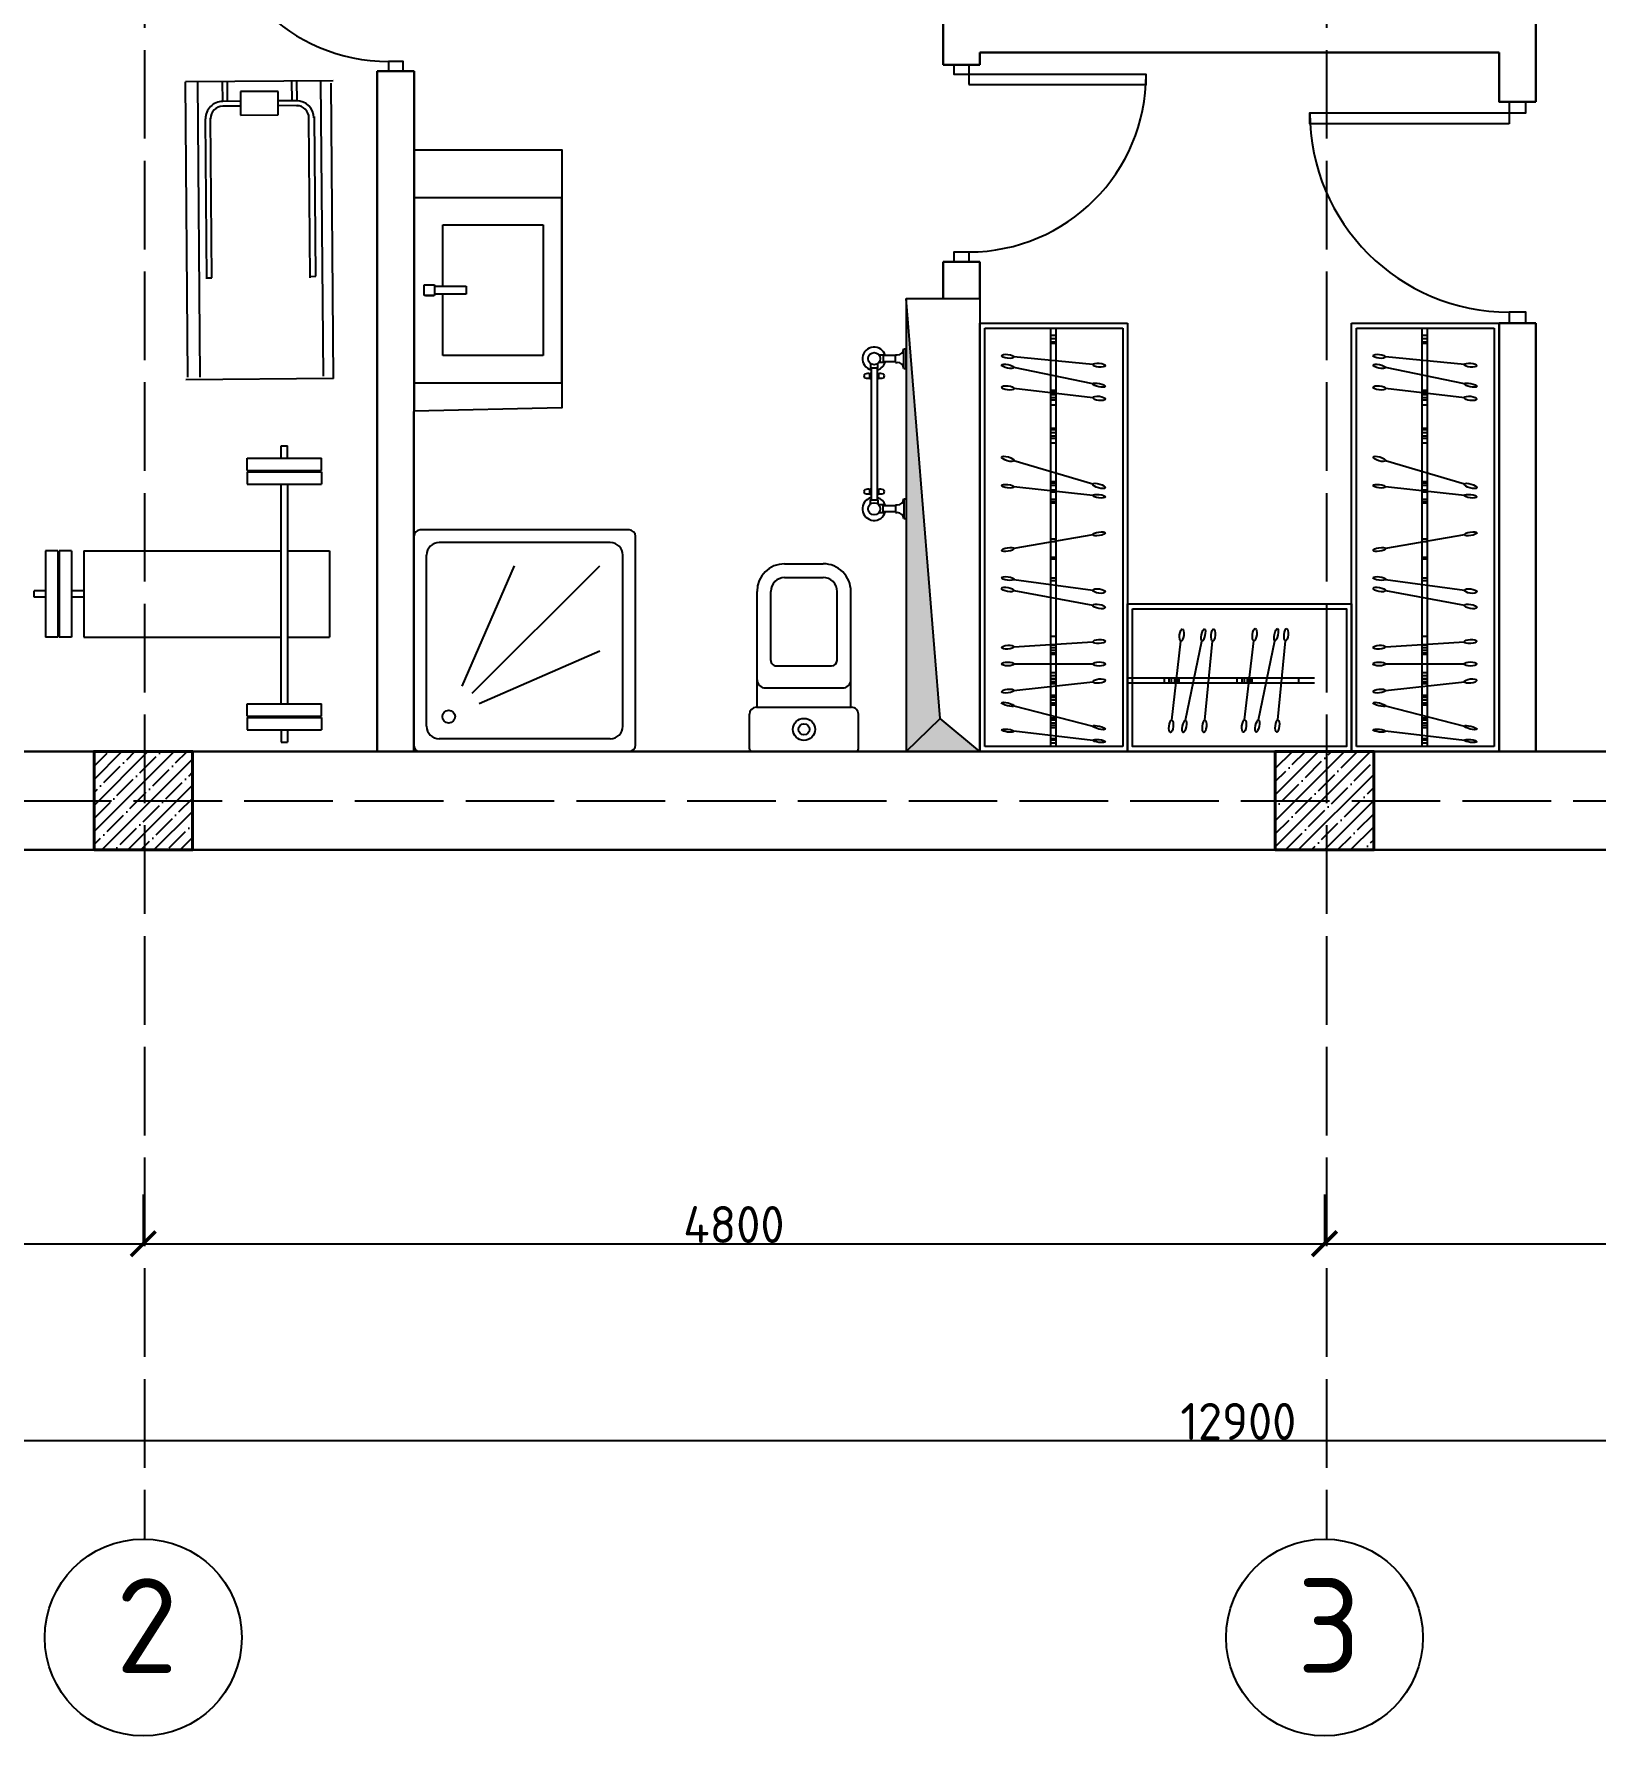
# Model space of a CAD drawing. Header units: millimetres. Extents: x 1863 to 22353, y 600 to 18600.
# Drawn here: x 7209 to 13556, y 600 to 7515 of the extents above; entities that cross this region are included whole.
import ezdxf

# ---------------------------------------------------------------- set-up
doc = ezdxf.new("R2010")
doc.units = ezdxf.units.MM
doc.linetypes.add('ACAD_ISO02W100', pattern=[15, 12, -3])
for name, color, linetype in [('A-Door', 150, 'Continuous'), ('Acessórios', 251, 'Continuous'), ('FIRNTUR', 171, 'Continuous'), ('freecads.com', 7, 'Continuous'), ('FUR', 42, 'Continuous'), ('MEBEL', 253, 'Continuous'), ('NET 01', 8, 'Continuous'), ('Plan 1', 7, 'Continuous')]:
    doc.layers.add(name, color=color, linetype=linetype)
doc.styles.add('gost', font='GOST Common.ttf')
doc.dimstyles.new('Copy of GOST', dxfattribs={"dimtxt": 150, "dimasz": 100, "dimexe": 0.18, "dimexo": 0.06, "dimgap": 3, "dimtad": 1, "dimdec": 0, "dimzin": 0, "dimdsep": 46, "dimtxsty": 'gost', "dimblk": 'ARCHTICK', "dimcen": 0.09, "dimclrt": 256, "dimadec": 0, "dimazin": 0, "dimtfac": 1, "dimtdec": 0, "dimtofl": 0, "dimtmove": 0, "dimatfit": 3, "dimldrblk": 'ARCHTICK', "dimfxl": 200, "dimfxlon": 1, "dimtolj": 1, "dimtzin": 0, "dimarcsym": 0})

# ---------------------------------------------------------------- blocks, each defined once
blk = doc.blocks.new('toilet 2')
at = {"layer": 'freecads.com'}
for p, q in [((79882.3, -2942.5), (79882.3, -3363)), ((79893.5, -2931.3), (80033.7, -2931.3)), ((80061.7, -2959.3), (80061.7, -3346.2)), ((80061.7, -2962.1), (80532.7, -2962.1)), ((80140.2, -2995.8), (80140.2, -3309.8)), ((80229.9, -3040.6), (80229.9, -3264.9)), ((80252.3, -3018.2), (80532.7, -3018.2)), ((80588.8, -3074.3), (80588.8, -3231.3)), ((80644.9, -3074.3), (80644.9, -3231.3)), ((80252.3, -3287.3), (80532.7, -3287.3)), ((79893.5, -3374.3), (80033.7, -3374.3)), ((80061.7, -3343.4), (80532.7, -3343.4))]:
    blk.add_line(p, q, dxfattribs=at)
for radius in [44.9, 22.4]:
    blk.add_circle((79972, -3152.8), radius, dxfattribs=at)
for centre, radius, start, end in [((79893.5, -2942.5), 11.2, 90, 180), ((80033.7, -2959.3), 28, 0, 90), ((80173.8, -2995.8), 33.6, 90, 180), ((80532.7, -3074.3), 112.1, 0, 90), ((80252.3, -3040.6), 22.4, 90, 180), ((80532.7, -3074.3), 56.1, 0, 90), ((80532.7, -3231.3), 56.1, 270, 0), ((80532.7, -3231.3), 112.1, 270, 0), ((80173.8, -3309.8), 33.6, 180, 270), ((80252.3, -3264.9), 22.4, 180, 270), ((79893.5, -3363), 11.2, 180, 270), ((80033.7, -3346.2), 28, 270, 0)]:
    blk.add_arc(centre, radius, start, end, dxfattribs=at)
blk = doc.blocks.new('SHOWER8')
at = {"color": 0}
for p, q in [((0.7771, 0.8), (0.0229, 0.8)), ((0, 0.02), (0, 0.7771)), ((0.7086, 0.7543), (0.0914, 0.7543)), ((0.8, 0.0229), (0.8, 0.7771)), ((0.0457, 0.0914), (0.0457, 0.7086)), ((0.7543, 0.0914), (0.7543, 0.7086)), ((0.1735, 0.2352), (0.3636, 0.6708)), ((0.2102, 0.2102), (0.6708, 0.6708)), ((0.2352, 0.1735), (0.6708, 0.3636)), ((0.7771, 0), (0.02, 0)), ((0.7086, 0.0457), (0.0914, 0.0457))]:
    blk.add_line(p, q, dxfattribs=at)
blk.add_circle((0.1257, 0.1257), 0.0229, dxfattribs=at)
for centre, radius, start, end in [((0.0229, 0.7771), 0.0229, 90, 180), ((0.7771, 0.7771), 0.0229, 360, 90), ((0.0914, 0.7086), 0.0457, 90, 180), ((0.7086, 0.7086), 0.0457, 0, 90), ((0.0914, 0.0914), 0.0457, 180, 270), ((0.7086, 0.0914), 0.0457, 270, 360), ((0.02, 0.02), 0.02, 180, 270), ((0.7771, 0.0229), 0.0229, 270, 360)]:
    blk.add_arc(centre, radius, start, end, dxfattribs=at)
blk = doc.blocks.new('_ArchTick')
at = {"color": 0, "linetype": 'ByBlock', "const_width": 0.15}
blk.add_lwpolyline([(-0.5, -0.5), (0.5, 0.5)], dxfattribs=at)
blk = doc.blocks.new('*D34')
at = {"color": 0, "lineweight": -2, "transparency": 16777216}
for p, q in [((5653.1, 1999.8), (5653.1, 1799.6)), ((18552.9, 1999.8), (18552.9, 1799.6)), ((5653.1, 1799.8), (18552.9, 1799.8))]:
    blk.add_line(p, q, dxfattribs=at)
at = {"layer": 'Defpoints', "color": 0, "transparency": 16777216}
for p in [(5653.1, 4399.8), (18552.9, 4399.8), (18552.9, 1799.8)]:
    blk.add_point(p, dxfattribs=at)
at = {"color": 0, "lineweight": -2, "transparency": 16777216, "xscale": 100, "yscale": 100, "zscale": 100, "rotation": 180}
blk.add_blockref('_ArchTick', (5653.1, 1799.8), dxfattribs=at)
at = {"color": 0, "lineweight": -2, "transparency": 16777216, "xscale": 100, "yscale": 100, "zscale": 100}
blk.add_blockref('_ArchTick', (18552.9, 1799.8), dxfattribs=at)
at = {"transparency": 16777216, "insert": (12103, 1877.8), "char_height": 150, "attachment_point": 5, "style": 'gost'}
blk.add_mtext('\\A1;12900', dxfattribs=at)
blk = doc.blocks.new('*D37')
at = {"color": 0, "lineweight": -2, "transparency": 16777216}
for p, q in [((5653.1, 2799.8), (5653.1, 2599.6)), ((7653.1, 2799.8), (7653.1, 2599.6)), ((5653.1, 2599.8), (7653.1, 2599.8))]:
    blk.add_line(p, q, dxfattribs=at)
at = {"layer": 'Defpoints', "color": 0, "transparency": 16777216}
for p in [(5653.1, 4399.8), (7653.1, 4399.8), (7653.1, 2599.8)]:
    blk.add_point(p, dxfattribs=at)
at = {"color": 0, "lineweight": -2, "transparency": 16777216, "xscale": 100, "yscale": 100, "zscale": 100, "rotation": 180}
blk.add_blockref('_ArchTick', (5653.1, 2599.8), dxfattribs=at)
at = {"color": 0, "lineweight": -2, "transparency": 16777216, "xscale": 100, "yscale": 100, "zscale": 100}
blk.add_blockref('_ArchTick', (7653.1, 2599.8), dxfattribs=at)
at = {"transparency": 16777216, "insert": (6653.1, 2677.8), "char_height": 150, "attachment_point": 5, "style": 'gost'}
blk.add_mtext('\\A1;2000', dxfattribs=at)
blk = doc.blocks.new('*D38')
at = {"color": 0, "lineweight": -2, "transparency": 16777216}
for p, q in [((7653.1, 2799.8), (7653.1, 2599.6)), ((12452.9, 2799.8), (12452.9, 2599.6)), ((7653.1, 2599.8), (12452.9, 2599.8))]:
    blk.add_line(p, q, dxfattribs=at)
at = {"layer": 'Defpoints', "color": 0, "transparency": 16777216}
for p in [(7653.1, 4399.8), (12452.9, 4199.8), (12452.9, 2599.8)]:
    blk.add_point(p, dxfattribs=at)
at = {"color": 0, "lineweight": -2, "transparency": 16777216, "xscale": 100, "yscale": 100, "zscale": 100, "rotation": 180}
blk.add_blockref('_ArchTick', (7653.1, 2599.8), dxfattribs=at)
at = {"color": 0, "lineweight": -2, "transparency": 16777216, "xscale": 100, "yscale": 100, "zscale": 100}
blk.add_blockref('_ArchTick', (12452.9, 2599.8), dxfattribs=at)
at = {"transparency": 16777216, "insert": (10053, 2677.8), "char_height": 150, "attachment_point": 5, "style": 'gost'}
blk.add_mtext('\\A1;4800', dxfattribs=at)
blk = doc.blocks.new('*D39')
at = {"color": 0, "lineweight": -2, "transparency": 16777216}
for p, q in [((12452.9, 2799.8), (12452.9, 2599.6)), ((16452.7, 2799.8), (16452.7, 2599.6)), ((12452.9, 2599.8), (16452.7, 2599.8))]:
    blk.add_line(p, q, dxfattribs=at)
at = {"layer": 'Defpoints', "color": 0, "transparency": 16777216}
for p in [(16452.7, 4399.8), (12452.9, 4199.8), (16452.7, 2599.8)]:
    blk.add_point(p, dxfattribs=at)
at = {"color": 0, "lineweight": -2, "transparency": 16777216, "xscale": 100, "yscale": 100, "zscale": 100, "rotation": 180}
blk.add_blockref('_ArchTick', (12452.9, 2599.8), dxfattribs=at)
at = {"color": 0, "lineweight": -2, "transparency": 16777216, "xscale": 100, "yscale": 100, "zscale": 100}
blk.add_blockref('_ArchTick', (16452.7, 2599.8), dxfattribs=at)
at = {"transparency": 16777216, "insert": (14452.8, 2677.8), "char_height": 150, "attachment_point": 5, "style": 'gost'}
blk.add_mtext('\\A1;4000', dxfattribs=at)

msp = doc.modelspace()

# ---------------------------------------------------------------- hatches: boundary and pattern name
at = {"transparency": 33554687}
h = msp.add_hatch(color=7, dxfattribs=at)
h.dxf.hatch_style = 1
h.paths.add_polyline_path([(10753.1, 6439.8), (10753.1, 4599.8), (10891, 4734.3)])
h.paths.add_polyline_path([(10891, 4734.3), (10753.1, 4599.8), (11053.1, 4599.8)])
h = msp.add_hatch(dxfattribs=at)
h.set_pattern_fill('ANSI35', color=1, scale=300)
h.set_pattern_definition([(45, (-45539.93, -18277.64), (-53.03301, 53.03301), []), (45, (-45486.9, -18277.64), (-53.03301, 53.03301), [93.75, -18.75, 0, -18.75])])
h.paths.add_polyline_path([(7853.1, 4599.8), (7453.1, 4599.8), (7453.1, 4199.8), (7853.1, 4199.8)])
h = msp.add_hatch(dxfattribs=at)
h.set_pattern_fill('ANSI35', color=1, scale=300)
h.set_pattern_definition([(45, (-45868.305, -18801.256), (-53.03301, 53.03301), []), (45, (-45815.27, -18801.256), (-53.03301, 53.03301), [93.75, -18.75, 0, -18.75])])
h.paths.add_polyline_path([(12652.9, 4599.8), (12252.9, 4599.8), (12252.9, 4199.8), (12652.9, 4199.8)])

# ---------------------------------------------------------------- linework, layer by layer
at = {"color": 253}
for p, q in [((8754, 6851.2), (9352.9, 6851.2)), ((12562.5, 4599.8), (12562.5, 6339.8)), ((12562.5, 6339.8), (13162.4, 6339.8)), ((12582.5, 4619.8), (12582.5, 6319.8)), ((12582.5, 6319.8), (13142.4, 6319.8)), ((12850.6, 4619.8), (12850.6, 6319.8)), ((12871.6, 4619.8), (12871.6, 6319.8)), ((13142.4, 6319.8), (13142.4, 4619.8)), ((13162.4, 6339.8), (13162.4, 4599.8)), ((10743.2, 6155.8), (10743.2, 6235.8)), ((10743.2, 6235.8), (10753.1, 6235.8)), ((10753.1, 6155.8), (10753.1, 6235.8)), ((12871.6, 6289.7), (12850.6, 6289.7)), ((12871.6, 6277), (12850.6, 6277)), ((12871.6, 6262.3), (12850.6, 6262.3)), ((12871.6, 6256.8), (12850.6, 6256.8)), ((10610.6, 6158.9), (10610.6, 5622.7)), ((10635.6, 6158.9), (10635.6, 5622.7)), ((10710.1, 6208.3), (10660, 6208.3)), ((10710.1, 6183.3), (10660, 6183.3)), ((10710.1, 6180.3), (10710.1, 6211.3)), ((10710.1, 6211.3), (10717, 6211.3)), ((10710.1, 6180.3), (10717, 6180.3)), ((10743.2, 6155.8), (10753.1, 6155.8)), ((13021.6, 6171.8), (12700.6, 6202.8)), ((13021.6, 6093.3), (12700.6, 6159.6)), ((8754, 6097.2), (9352.9, 6097.2)), ((9300.3, 6097.2), (9299.4, 6097.2)), ((13021.6, 6036.6), (12700.6, 6074.2)), ((12871.6, 6067.1), (12850.6, 6067.1)), ((12871.6, 6061.6), (12850.6, 6061.6)), ((12871.6, 6048.9), (12850.6, 6048.9)), ((12871.6, 6036.1), (12850.6, 6036.1)), ((12871.6, 6026.9), (12850.6, 6026.9)), ((13071.6, 6030.8), (13071.4, 6030.8)), ((12871.6, 6006.9), (12850.6, 6006.9)), ((12871.6, 5912.3), (12850.6, 5912.3)), ((12871.6, 5906.8), (12850.6, 5906.8)), ((12871.6, 5894), (12850.6, 5894)), ((12871.6, 5881.3), (12850.6, 5881.3)), ((12871.6, 5872.1), (12850.6, 5872.1)), ((12871.6, 5852), (12850.6, 5852)), ((13021.6, 5686.1), (12700.6, 5781.2)), ((13021.6, 5639.2), (12700.6, 5674.5)), ((12871.6, 5695), (12850.6, 5695)), ((12871.6, 5689.5), (12850.6, 5689.5)), ((12871.6, 5680.4), (12850.6, 5680.4)), ((10710.1, 5601.3), (10710.1, 5570.3)), ((10710.1, 5601.3), (10717, 5601.3)), ((10743.2, 5625.8), (10753.1, 5625.8)), ((10743.2, 5625.8), (10743.2, 5545.8)), ((10753.1, 5625.8), (10753.1, 5545.8)), ((12871.6, 5662.1), (12850.6, 5662.1)), ((12871.6, 5656.6), (12850.6, 5656.6)), ((12871.6, 5653), (12850.6, 5653)), ((12871.6, 5623.7), (12850.6, 5623.7)), ((12871.6, 5614.6), (12850.6, 5614.6)), ((12871.6, 5609.1), (12850.6, 5609.1)), ((13071.6, 5633.6), (13071.5, 5633.7)), ((10710.1, 5598.3), (10660, 5598.3)), ((10710.1, 5573.3), (10660, 5573.3)), ((10710.1, 5570.3), (10717, 5570.3)), ((10743.2, 5545.8), (10753.1, 5545.8)), ((13021.6, 5479.9), (12700.6, 5424.8)), ((12871.6, 5463), (12850.6, 5463)), ((12871.6, 5452.1), (12850.6, 5452.1)), ((12871.6, 5388.2), (12850.6, 5388.2)), ((12871.6, 5380.8), (12850.6, 5380.8)), ((12700.6, 5299.2), (13021.6, 5255)), ((12871.6, 5304.1), (12850.6, 5304.1)), ((12871.6, 5293.2), (12850.6, 5293.2)), ((12700.6, 5253.3), (13021.6, 5193.6)), ((12128.6, 4728.2), (12166.2, 5049.2)), ((12185.2, 4728.2), (12251.5, 5049.2)), ((12263.8, 4728.2), (12294.7, 5049.2)), ((12871.6, 5066.7), (12850.6, 5066.7)), ((11832.2, 4726.7), (11869.8, 5047.6)), ((11888.8, 4726.7), (11955.2, 5047.6)), ((11967.4, 4726.7), (11998.3, 5047.6)), ((12700.6, 5025.1), (13021.6, 5045)), ((12871.6, 5032), (12850.6, 5032)), ((12871.6, 5021.1), (12850.6, 5021.1)), ((12871.6, 5010.1), (12850.6, 5010.1)), ((12871.6, 4999.1), (12850.6, 4999.1)), ((12871.6, 4993.7), (12850.6, 4993.7)), ((12700.6, 4955.4), (13021.6, 4955.4)), ((12871.6, 4918.9), (12850.6, 4918.9)), ((11651.8, 4899.2), (12411.8, 4899.2)), ((11651.8, 4878.2), (12411.8, 4878.2)), ((11802.4, 4876.6), (11802.4, 4897.7)), ((11822.5, 4876.6), (11822.5, 4897.7)), ((11831.7, 4876.6), (11831.7, 4897.7)), ((11844.4, 4876.6), (11844.4, 4897.7)), ((11857.2, 4876.6), (11857.2, 4897.7)), ((11862.7, 4876.6), (11862.7, 4897.7)), ((12098.8, 4878.2), (12098.8, 4899.2)), ((12118.9, 4878.2), (12118.9, 4899.2)), ((12128.1, 4878.2), (12128.1, 4899.2)), ((12140.8, 4878.2), (12140.8, 4899.2)), ((12153.6, 4878.2), (12153.6, 4899.2)), ((12159.1, 4878.2), (12159.1, 4899.2)), ((12348.8, 4878.2), (12348.8, 4899.2)), ((12700.6, 4847.8), (13021.6, 4883.2)), ((12871.6, 4907.8), (12850.6, 4907.8)), ((12871.6, 4894.4), (12850.6, 4894.4)), ((12871.6, 4892.1), (12850.6, 4892.1)), ((12871.6, 4881), (12850.6, 4881)), ((12871.6, 4874.3), (12850.6, 4874.3)), ((12700.6, 4784.9), (13021.6, 4703.1)), ((12871.6, 4827.5), (12850.6, 4827.5)), ((12871.6, 4818.5), (12850.6, 4818.5)), ((12871.6, 4808.3), (12850.6, 4808.3)), ((12871.6, 4796.2), (12850.6, 4796.2)), ((12871.6, 4787.3), (12850.6, 4787.3)), ((12871.6, 4735.1), (12850.6, 4735.1)), ((12871.6, 4727.1), (12850.6, 4727.1)), ((12871.6, 4715.1), (12850.6, 4715.1)), ((12871.6, 4705.7), (12850.6, 4705.7)), ((11826.3, 4676.7), (11826.4, 4676.8)), ((12122.7, 4678.2), (12122.8, 4678.4)), ((13021.6, 4645), (12700.6, 4681.7)), ((12871.6, 4696.3), (12850.6, 4696.3)), ((12850.6, 4652.7), (12871.6, 4652.7)), ((12850.6, 4647.2), (12871.6, 4647.2)), ((12850.6, 4634.4), (12871.6, 4634.4)), ((13071.6, 4639.3), (13071.5, 4639.3)), ((13162.4, 4599.8), (12562.5, 4599.8)), ((13142.4, 4619.8), (12582.5, 4619.8))]:
    msp.add_line(p, q, dxfattribs=at)
at = {"color": 18, "true_color": 0x000000}
for q in [(10753.1, 4599.8), (11053.1, 6439.8)]:
    msp.add_line((10753.1, 6439.8), q, dxfattribs=at)
at = {"color": 18, "lineweight": 30, "true_color": 0x000000}
msp.add_line((5853.1, 4599.8), (18403.1, 4599.8), dxfattribs=at)
at = {"color": 7, "lineweight": 30}
msp.add_lwpolyline([(10903, 7389.8), (10903, 8364.1)], dxfattribs=at)
at = {"color": 18, "lineweight": 30, "true_color": 0x000000}
for points in [[(13312.4, 7589.8), (13312.4, 7239.8)], [(11053.1, 7389.8), (11053.1, 7439.8)], [(11053.1, 7439.8), (13162.4, 7439.8)], [(13162.4, 7439.8), (13162.4, 7239.8)], [(13162.4, 7439.8), (13162.4, 7239.8), (13312.4, 7239.8)], [(8603.1, 4599.8), (8604.2, 7364.1)], [(8604.2, 7364.1), (8754.2, 7364)], [(8753.1, 4599.8), (8753.1, 4599.8), (8754.2, 7364)], [(11053.1, 7389.8), (10903, 7389.8)], [(11053.1, 6589.8), (10903, 6589.8)], [(10903, 6589.8), (10903.1, 6439.8)], [(11053.1, 6589.8), (11053.1, 6439.8)], [(13162.4, 6339.8), (13162.4, 6289.8)], [(13162.4, 6339.8), (13312.4, 6339.8)], [(13312.4, 6339.8), (13312.4, 4599.8)], [(13162.4, 6289.8), (13162.4, 4599.8)], [(5853.1, 4199.8), (18752.9, 4199.8)]]:
    msp.add_lwpolyline(points, dxfattribs=at)
at = {"color": 18, "true_color": 0x000000}
for points in [[(10753.1, 4599.8), (10891, 4734.3), (10753.1, 6439.8)], [(11053.1, 4599.8), (10891, 4734.3), (10753.1, 6439.8)], [(11053.1, 6439.8), (11053.1, 4599.8)]]:
    msp.add_lwpolyline(points, dxfattribs=at)
at = {"color": 253}
for points in [[(10607.6, 6176.4), (10607.6, 6158.9), (10638.6, 6158.9), (10638.6, 6176.4)], [(10642.5, 6211.3), (10660, 6211.3), (10660, 6180.3), (10642.5, 6180.3)], [(10607.6, 5605.3), (10607.6, 5622.7), (10638.6, 5622.7), (10638.6, 5605.3)], [(10642.5, 5570.3), (10660, 5570.3), (10660, 5601.3), (10642.5, 5601.3)], [(5653.1, 1799.8), (18552.9, 1799.6)]]:
    msp.add_lwpolyline(points, dxfattribs=at)
at = {"lineweight": 40}
for points in [[(7453.1, 4199.8), (7853.1, 4199.8), (7853.1, 4599.8), (7453.1, 4599.8)], [(12252.9, 4199.8), (12652.9, 4199.8), (12652.9, 4599.8), (12252.9, 4599.8)]]:
    msp.add_lwpolyline(points, close=True, dxfattribs=at)
at = {"color": 152, "true_color": 0x2776bb}
for points in [[(7753.1, 4199.8), (7353.1, 4199.8)], [(12952.9, 4199.8), (12552.9, 4199.8)]]:
    msp.add_lwpolyline(points, dxfattribs=at)
at = {"color": 253}
for centre in [(10623.1, 6195.8), (10623.1, 5585.8)]:
    msp.add_circle(centre, 24.9, dxfattribs=at)
at = {"color": 18, "true_color": 0x000000}
for centre in [(7653.1, 999.8), (12452.9, 999.8)]:
    msp.add_circle(centre, 400, dxfattribs=at)
at = {"color": 253}
for centre, radius, start, end in [((10623.1, 6195.8), 47.2, 15.34165, 254.65835), ((10717, 6237.6), 26.3, 270.09186, 356.13996), ((10623.1, 6195.8), 47.2, 285.34165, 344.65835), ((10717, 6154.2), 26.2, 3.65196, 90), ((10590.7, 6125.9), 9.06, 124.07193, 180.15665), ((10590.7, 6125.8), 9.06, 179.84335, 235.92807), ((10598.4, 6095.3), 40.2, 78.67751, 108.60433), ((10598.4, 6156.4), 40.2, 251.39567, 281.32249), ((10623.1, 6125.8), 19, 131.22312, 228.77688), ((10623.1, 6125.8), 19, 311.22312, 48.77688), ((10647.8, 6095.3), 40.2, 71.39567, 101.32249), ((10647.8, 6156.4), 40.2, 258.67751, 288.60433), ((10655.5, 6125.9), 9.06, 359.84335, 55.92807), ((10655.5, 6125.8), 9.06, 304.07193, 0.15665), ((10623.1, 5585.8), 47.2, 105.34165, 344.65835), ((10590.7, 5655.9), 9.06, 124.07193, 180.15665), ((10590.7, 5655.8), 9.06, 179.84335, 235.92807), ((10598.4, 5625.3), 40.2, 78.67751, 108.60433), ((10598.4, 5686.4), 40.2, 251.39567, 281.32249), ((10623.1, 5655.8), 19, 131.22312, 228.77688), ((10623.1, 5655.8), 19, 311.22312, 48.77688), ((10623.1, 5585.8), 47.2, 15.34165, 74.65835), ((10647.8, 5625.3), 40.2, 71.39567, 101.32249), ((10647.8, 5686.4), 40.2, 258.67751, 288.60433), ((10655.5, 5655.9), 9.06, 359.84335, 55.92807), ((10655.5, 5655.8), 9.06, 304.07193, 0.15665), ((10717, 5627.5), 26.2, 270, 356.34804), ((10717, 5544.1), 26.3, 3.86004, 89.90814)]:
    msp.add_arc(centre, radius, start, end, dxfattribs=at)
for centre, major_axis, ratio in [((12675.6, 6164.7), (-25, 5.2), 0.280117), ((12675.6, 6205.2), (-25, 2.4), 0.319095), ((13046.6, 6169.4), (-25, 2.4), 0.319095), ((12675.6, 6077.1), (-25, 2.9), 0.33822), ((13046.6, 6088.1), (-25, 5.2), 0.280117), ((13046.6, 6034.4), (-25, 2.9), 0.33822), ((12675.6, 5788.6), (-25, 7.4), 0.313129), ((12675.6, 5677.3), (-25, 2.8), 0.275522), ((13046.6, 5678.7), (-25, 7.4), 0.313129), ((13046.6, 5636.8), (-25, 2.8), 0.275522), ((13046.6, 5484.2), (-25, -4.3), 0.291091), ((12675.6, 5420.5), (-25, -4.3), 0.291091), ((12675.6, 5258), (-25, 4.6), 0.321065), ((12675.6, 5302.7), (-25, 3.4), 0.274598), ((13046.6, 5251.6), (-25, 3.4), 0.344848), ((13046.6, 5189), (-25, 4.6), 0.342238), ((11872.7, 5072.6), (2.9, 25), 0.33822), ((11960.3, 5072.6), (5.2, 25), 0.280117), ((12000.8, 5072.6), (2.4, 25), 0.319095), ((12169.1, 5074.2), (2.9, 25), 0.33822), ((12256.7, 5074.2), (5.2, 25), 0.280117), ((12297.1, 5074.2), (2.4, 25), 0.319095), ((13046.6, 5046.6), (-25, -1.5), 0.343024), ((12675.6, 5023.6), (-25, -1.5), 0.30245), ((12675.6, 4955.4), (-25, 0), 0.30303), ((13046.6, 4955.4), (-25, 0), 0.343682), ((12675.6, 4845.1), (-25, -2.8), 0.301208), ((13046.6, 4885.9), (-25, -2.8), 0.338372), ((12675.6, 4791.2), (-25, 6.4), 0.225151), ((11829.9, 4701.7), (2.9, 25), 0.33822), ((11883.7, 4701.7), (5.2, 25), 0.280117), ((11965, 4701.7), (2.4, 25), 0.319095), ((12126.3, 4703.2), (2.9, 25), 0.33822), ((12180.1, 4703.2), (5.2, 25), 0.280117), ((12261.4, 4703.2), (2.4, 25), 0.319095), ((13046.6, 4696.7), (-25, 6.4), 0.225151), ((12675.6, 4684.6), (-25, 2.9), 0.230839), ((13046.6, 4642.5), (-25, 2.9), 0.230839)]:
    msp.add_ellipse(centre, major_axis=major_axis, ratio=ratio, dxfattribs=at)
at = {"layer": 'A-Door', "color": 7}
for points in [[(8649.5, 7363.8), (8709.5, 7363.8), (8709.5, 7403.8), (8649.5, 7403.8)], [(11008.1, 7349.8), (10948, 7349.8), (10948, 7389.8), (11008.1, 7389.8)], [(11008.1, 7309.7), (11728.3, 7309.7), (11728.3, 7349.8), (11008.1, 7349.8)], [(13203.7, 7149.8), (12393.6, 7149.8), (12393.6, 7194.8), (13203.7, 7194.8)], [(13203.7, 7194.8), (13271.2, 7194.8), (13271.2, 7239.8), (13203.7, 7239.8)], [(11008.1, 6589.5), (10948, 6589.5), (10948, 6629.5), (11008.1, 6629.5)], [(13203.7, 6339.7), (13271.2, 6339.7), (13271.2, 6384.7), (13203.7, 6384.7)]]:
    msp.add_lwpolyline(points, close=True, dxfattribs=at)
at = {"layer": 'Acessórios', "color": 253}
for p, q in [((8425.2, 7324.9), (7825.2, 7320.1)), ((7834.9, 6120.1), (7825.2, 7320.1)), ((7884.9, 6120.5), (7875.2, 7320.5)), ((7975.9, 7241.3), (7975.2, 7321.3)), ((7995.9, 7241.5), (7995.2, 7321.5)), ((8200.9, 7281.9), (8048.1, 7280.7)), ((8048.1, 7280.7), (8048.8, 7184.7)), ((8201.6, 7185.9), (8200.9, 7281.9)), ((8258, 7243.6), (8257.4, 7323.6)), ((8278, 7243.8), (8277.4, 7323.8)), ((8384.9, 6124.5), (8375.2, 7324.5)), ((8425.9, 6115.1), (8416.3, 7315.1)), ((8048.4, 7241.9), (7975.9, 7241.3)), ((8048.5, 7221.9), (7976, 7221.3)), ((8278, 7243.8), (8201.2, 7243.1)), ((8278.2, 7223.8), (8201.3, 7223.1)), ((7911.7, 6520.8), (7906.4, 7170.8)), ((7931.7, 6524.5), (7926.4, 7174.5)), ((8048.8, 7184.7), (8201.6, 7185.9)), ((8331.7, 6524.1), (8326.4, 7174.1)), ((8354, 6530.4), (8348.8, 7180.4)), ((7911.7, 6524.3), (7931.7, 6524.5)), ((8334.1, 6529.8), (8354, 6530.4)), ((8425.9, 6115.1), (7825.9, 6110.3)), ((8213.8, 5841.8), (8238.9, 5841.8)), ((8213.8, 5791.7), (8213.8, 5841.8)), ((8238.9, 5791.7), (8238.9, 5841.8)), ((8075.9, 5741.5), (8075.9, 5791.7)), ((8075.9, 5791.7), (8376.9, 5791.7)), ((8075.9, 5741.5), (8376.9, 5741.5)), ((8376.9, 5741.5), (8376.9, 5791.7)), ((8075.9, 5736.5), (8075.9, 5686.3)), ((8075.9, 5736.5), (8376.9, 5736.5)), ((8075.9, 5686.3), (8376.9, 5686.3)), ((8213.8, 4793.4), (8213.8, 5686.3)), ((8238.9, 5686.3), (8238.9, 4793.4)), ((8376.9, 5736.5), (8376.9, 5686.3)), ((7305.9, 5415.4), (7255.7, 5415.4)), ((7255.7, 5415.4), (7255.7, 5064.3)), ((7305.9, 5415.4), (7305.9, 5064.3)), ((7310.9, 5415.4), (7310.9, 5064.3)), ((7361, 5415.4), (7310.9, 5415.4)), ((7361, 5415.4), (7361, 5064.3)), ((7411.2, 5415.4), (7411.2, 5064.3)), ((7411.2, 5415.4), (8209.5, 5415.4)), ((8238.9, 5415.4), (8410.5, 5415.4)), ((8410.5, 5415.4), (8410.5, 5064.3)), ((7255.7, 5252.4), (7210.5, 5252.4)), ((7210.5, 5227.3), (7210.5, 5252.4)), ((7255.7, 5227.3), (7210.5, 5227.3)), ((7310.9, 5252.4), (7305.9, 5252.4)), ((7310.9, 5227.3), (7305.9, 5227.3)), ((7411.2, 5252.4), (7361, 5252.4)), ((7411.2, 5227.3), (7361, 5227.3)), ((7305.9, 5064.3), (7255.7, 5064.3)), ((7361, 5064.3), (7310.9, 5064.3)), ((7411.2, 5064.3), (8213.8, 5064.3)), ((8238.9, 5064.3), (8410.5, 5064.3)), ((8075.9, 4743.2), (8075.9, 4793.4)), ((8075.9, 4793.4), (8376.9, 4793.4)), ((8376.9, 4743.2), (8376.9, 4793.4)), ((8075.9, 4743.2), (8376.9, 4743.2)), ((8075.9, 4738.2), (8075.9, 4688)), ((8075.9, 4738.2), (8376.9, 4738.2)), ((8376.9, 4738.2), (8376.9, 4688)), ((8075.9, 4688), (8376.9, 4688)), ((8213.8, 4688), (8213.8, 4637.9)), ((8238.9, 4688), (8238.9, 4637.9))]:
    msp.add_line(p, q, dxfattribs=at)
for centre, radius, start, end in [((7976.4, 7171.3), 70, 90.46073, 180.46073), ((7976.4, 7171.3), 50, 90.46073, 180.46073), ((8276.4, 7173.7), 70, 0.46073, 90.46073), ((8276.4, 7173.7), 50, 0.46073, 90.46073)]:
    msp.add_arc(centre, radius, start, end, dxfattribs=at)
at = {"layer": 'freecads.com', "color": 253}
for p, q in [((9352.9, 6851.2), (9352.9, 6097.2)), ((8870.8, 6490.1), (8870.8, 6739.7)), ((8870.8, 6739.7), (9278.5, 6739.7)), ((9278.5, 6739.7), (9278.5, 6208.7)), ((8870.8, 6208.7), (8870.8, 6458.3)), ((9278.5, 6208.7), (8870.8, 6208.7))]:
    msp.add_line(p, q, dxfattribs=at)
at = {"layer": 'freecads.com', "color": 253, "ltscale": 10}
for p, q in [((8794.7, 6453), (8794.7, 6495.4)), ((8794.7, 6495.4), (8837.2, 6495.4)), ((8837.2, 6453), (8794.7, 6453)), ((8799.4, 6453), (8833.6, 6453)), ((8837.2, 6495.4), (8837.2, 6453)), ((8837.2, 6490.1), (8965.7, 6490.1)), ((8965.7, 6458.3), (8837.2, 6458.3)), ((8965.7, 6490.1), (8965.7, 6458.3))]:
    msp.add_line(p, q, dxfattribs=at)
at = {"layer": 'FUR', "color": 253}
for points in [[(8754, 7043.8), (9354, 7043.8), (9354, 5996.4), (8753.6, 5981.9)], [(8410.5, 5415.4), (8410.5, 5064.3)], [(8213.8, 4637.9), (8238.9, 4637.9)], [(5653.1, 2599.8), (18552.9, 2599.8)], [(5653.1, 1799.8), (18552.9, 1799.8)]]:
    msp.add_lwpolyline(points, dxfattribs=at)
for points in [[(11653, 5199.8), (12562.5, 5199.8), (12562.5, 4599.8), (11653, 4599.8)], [(11673, 5179.8), (12542.5, 5179.8), (12542.5, 4619.8), (11673, 4619.8)]]:
    msp.add_lwpolyline(points, close=True, dxfattribs=at)
at = {"layer": 'MEBEL', "color": 253}
for p, q in [((11053.1, 4599.8), (11053.1, 6339.8)), ((11053.1, 6339.8), (11653, 6339.8)), ((11073.1, 4619.8), (11073.1, 6319.8)), ((11073.1, 6319.8), (11633, 6319.8)), ((11341.2, 4619.8), (11341.2, 6319.8)), ((11362.2, 4619.8), (11362.2, 6319.8)), ((11633, 6319.8), (11633, 4619.8)), ((11653, 6339.8), (11653, 4599.8)), ((11362.2, 6289.7), (11341.2, 6289.7)), ((11362.2, 6277), (11341.2, 6277)), ((11362.2, 6262.3), (11341.2, 6262.3)), ((11362.2, 6256.8), (11341.2, 6256.8)), ((11512.2, 6171.8), (11191.2, 6202.8)), ((11512.2, 6093.3), (11191.2, 6159.6)), ((11512.2, 6036.6), (11191.2, 6074.2)), ((11362.2, 6067.1), (11341.2, 6067.1)), ((11362.2, 6061.6), (11341.2, 6061.6)), ((11362.2, 6048.9), (11341.2, 6048.9)), ((11362.2, 6036.1), (11341.2, 6036.1)), ((11362.2, 6026.9), (11341.2, 6026.9)), ((11562.1, 6030.8), (11562, 6030.8)), ((11362.2, 6006.9), (11341.2, 6006.9)), ((11362.2, 5912.3), (11341.2, 5912.3)), ((11362.2, 5906.8), (11341.2, 5906.8)), ((11362.2, 5894), (11341.2, 5894)), ((11362.2, 5881.3), (11341.2, 5881.3)), ((11362.2, 5872.1), (11341.2, 5872.1)), ((11362.2, 5852), (11341.2, 5852)), ((11512.2, 5686.1), (11191.2, 5781.2)), ((11512.2, 5639.2), (11191.2, 5674.5)), ((11362.2, 5695), (11341.2, 5695)), ((11362.2, 5689.5), (11341.2, 5689.5)), ((11362.2, 5680.4), (11341.2, 5680.4)), ((11362.2, 5662.1), (11341.2, 5662.1)), ((11362.2, 5656.6), (11341.2, 5656.6)), ((11362.2, 5653), (11341.2, 5653)), ((11362.2, 5623.7), (11341.2, 5623.7)), ((11362.2, 5614.6), (11341.2, 5614.6)), ((11362.2, 5609.1), (11341.2, 5609.1)), ((11562.1, 5633.6), (11562.1, 5633.7)), ((11512.2, 5479.9), (11191.2, 5424.8)), ((11362.2, 5463), (11341.2, 5463)), ((11362.2, 5452.1), (11341.2, 5452.1)), ((11362.2, 5388.2), (11341.2, 5388.2)), ((11362.2, 5380.8), (11341.2, 5380.8)), ((11191.2, 5299.2), (11512.2, 5255)), ((11362.2, 5304.1), (11341.2, 5304.1)), ((11362.2, 5293.2), (11341.2, 5293.2)), ((11191.2, 5253.3), (11512.2, 5193.6)), ((11362.2, 5066.7), (11341.2, 5066.7)), ((11191.2, 5025.1), (11512.2, 5045)), ((11362.2, 5032), (11341.2, 5032)), ((11362.2, 5021.1), (11341.2, 5021.1)), ((11362.2, 5010.1), (11341.2, 5010.1)), ((11362.2, 4999.1), (11341.2, 4999.1)), ((11362.2, 4993.7), (11341.2, 4993.7)), ((11191.2, 4955.4), (11512.2, 4955.4)), ((11362.2, 4918.9), (11341.2, 4918.9)), ((11191.2, 4847.8), (11512.2, 4883.2)), ((11362.2, 4907.8), (11341.2, 4907.8)), ((11362.2, 4894.4), (11341.2, 4894.4)), ((11362.2, 4892.1), (11341.2, 4892.1)), ((11362.2, 4881), (11341.2, 4881)), ((11362.2, 4874.3), (11341.2, 4874.3)), ((11191.2, 4784.9), (11512.2, 4703.1)), ((11362.2, 4827.5), (11341.2, 4827.5)), ((11362.2, 4818.5), (11341.2, 4818.5)), ((11362.2, 4808.3), (11341.2, 4808.3)), ((11362.2, 4796.2), (11341.2, 4796.2)), ((11362.2, 4787.3), (11341.2, 4787.3)), ((11362.2, 4735.1), (11341.2, 4735.1)), ((11362.2, 4727.1), (11341.2, 4727.1)), ((11362.2, 4715.1), (11341.2, 4715.1)), ((11362.2, 4705.7), (11341.2, 4705.7)), ((11512.2, 4645), (11191.2, 4681.7)), ((11362.2, 4696.3), (11341.2, 4696.3)), ((11341.2, 4652.7), (11362.2, 4652.7)), ((11341.2, 4647.2), (11362.2, 4647.2)), ((11341.2, 4634.4), (11362.2, 4634.4)), ((11562.1, 4639.3), (11562.1, 4639.3)), ((11653, 4599.8), (11053.1, 4599.8)), ((11633, 4619.8), (11073.1, 4619.8))]:
    msp.add_line(p, q, dxfattribs=at)
for centre, major_axis, ratio in [((11166.2, 6164.7), (-25, 5.2), 0.280117), ((11166.2, 6205.2), (-25, 2.4), 0.319095), ((11537.2, 6169.4), (-25, 2.4), 0.319095), ((11166.2, 6077.1), (-25, 2.9), 0.33822), ((11537.2, 6088.1), (-25, 5.2), 0.280117), ((11537.2, 6034.4), (-25, 2.9), 0.33822), ((11166.2, 5788.6), (-25, 7.4), 0.313129), ((11166.2, 5677.3), (-25, 2.8), 0.275522), ((11537.2, 5678.7), (-25, 7.4), 0.313129), ((11537.2, 5636.8), (-25, 2.8), 0.275522), ((11537.2, 5484.2), (-25, -4.3), 0.291091), ((11166.2, 5420.5), (-25, -4.3), 0.291091), ((11166.2, 5258), (-25, 4.6), 0.321065), ((11166.2, 5302.7), (-25, 3.4), 0.274598), ((11537.2, 5251.6), (-25, 3.4), 0.344848), ((11537.2, 5189), (-25, 4.6), 0.342238), ((11537.2, 5046.6), (-25, -1.5), 0.343024), ((11166.2, 5023.6), (-25, -1.5), 0.30245), ((11166.2, 4955.4), (-25, 0), 0.30303), ((11537.2, 4955.4), (-25, 0), 0.343682), ((11166.2, 4845.1), (-25, -2.8), 0.301208), ((11537.2, 4885.9), (-25, -2.8), 0.338372), ((11166.2, 4791.2), (-25, 6.4), 0.225151), ((11537.2, 4696.7), (-25, 6.4), 0.225151), ((11166.2, 4684.6), (-25, 2.9), 0.230839), ((11537.2, 4642.5), (-25, 2.9), 0.230839)]:
    msp.add_ellipse(centre, major_axis=major_axis, ratio=ratio, dxfattribs=at)
at = {"layer": 'NET 01', "color": 7}
for centre, radius, start, end in [((8649.5, 8124), 720.3, 180, 270), ((11008.1, 7349.8), 720.3, 270, 0), ((13203.7, 7194.8), 810.1, 180, 270)]:
    msp.add_arc(centre, radius, start, end, dxfattribs=at)
at = {"layer": 'Plan 1', "color": 9, "linetype": 'ACAD_ISO02W100', "ltscale": 30, "true_color": 0xc7c8ca}
for points in [[(7657.8, 17799.8), (7657.8, 1399.7)], [(12461.6, 17799.8), (12461.6, 1399.7)]]:
    msp.add_lwpolyline(points, dxfattribs=at)
at = {"layer": 'Plan 1', "color": 251, "linetype": 'ACAD_ISO02W100', "ltscale": 30, "true_color": 0x636466}
msp.add_lwpolyline([(2663.5, 4399.8), (21551.6, 4399.8)], dxfattribs=at)

# ---------------------------------------------------------------- block references
at = {"color": 253, "rotation": 89.99999999999999}
msp.add_blockref('toilet 2', (7185.1, -75282.5), dxfattribs=at)
at = {"layer": 'FIRNTUR', "color": 253, "xscale": 1125.320678213605, "yscale": 1125.320678213605, "zscale": 1125.320678213605}
msp.add_blockref('SHOWER8', (8753.1, 4599.8), dxfattribs=at)

# ---------------------------------------------------------------- texts
at = {"layer": 'Plan 1', "char_height": 384.9, "attachment_point": 1, "style": 'gost'}
for s, insert in [('2', (7542.3, 1240.4)), ('3', (12342.1, 1240.4))]:
    msp.add_mtext_dynamic_manual_height_columns(s, width=384.875, gutter_width=0.55, heights=[0], dxfattribs=dict(at, insert=insert))

# ---------------------------------------------------------------- dimensions: what is measured, and where the dimension line sits
at = {"color": 253}
for base, p2, picture, middle in [((18552.9, 1799.8), (18552.9, 4399.8), '*D34', (12103, 1877.8)), ((7653.1, 2599.8), (7653.1, 4399.8), '*D37', (6653.1, 2677.8))]:
    dim = msp.add_linear_dim(base=base, p1=(5653.1, 4399.8), p2=p2, dimstyle='Copy of GOST', dxfattribs=at)
    dim.commit()
    dim.dimension.update_dxf_attribs({"geometry": picture, "text_midpoint": middle})
for base, p1, p2, picture, middle in [((12452.9, 2599.8), (7653.1, 4399.8), (12452.9, 4199.8), '*D38', (10053, 2677.8)), ((16452.7, 2599.8), (12452.9, 4199.8), (16452.7, 4399.8), '*D39', (14452.8, 2677.8))]:
    dim = msp.add_linear_dim(base=base, p1=p1, p2=p2, dimstyle='Copy of GOST', override={"dimtmove": 1}, dxfattribs=at)
    dim.commit()
    dim.dimension.update_dxf_attribs({"geometry": picture, "text_midpoint": middle})

doc.saveas('drawing.dxf')
